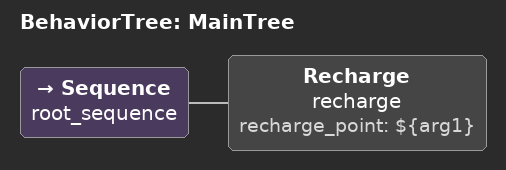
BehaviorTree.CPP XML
<root main_tree_to_execute = "MainTree" >
    <BehaviorTree ID="MainTree">
       <Sequence name="root_sequence">
           <Recharge    name="recharge" recharge_point="${arg1}"/>
       </Sequence>
    </BehaviorTree>
</root>
